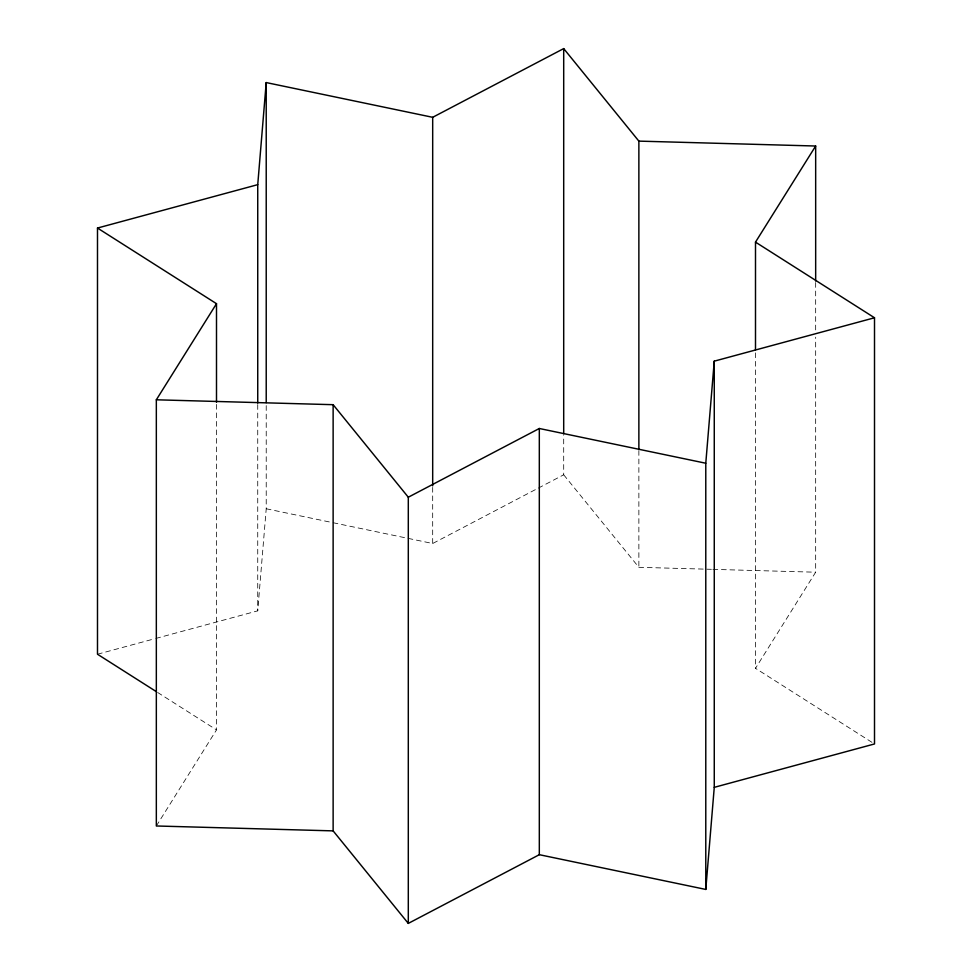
<?xml version="1.0" encoding="UTF-8"?>
<svg xmlns="http://www.w3.org/2000/svg" width="972" height="972" viewBox="0 0 972 972"><rect width="100%" height="100%" fill="white"/><g stroke="black" fill="none" stroke-linecap="round" stroke-linejoin="round"><path stroke-width="0.73" stroke-dasharray="4.86 3.65" d="M155.763 638.458L257.738 610.841L266.219 508.769L266.219 404.109M156.334 825.981L216.501 729.875L216.501 403.793M871.957 742.329L755.499 668.311L815.666 572.204L815.666 337.126M333.104 522.717L432.686 543.506L536.969 488.807M538.306 488.114L563.699 474.786L563.699 435.359M97.492 654.229L154.305 638.847M563.699 474.786L638.871 567.308L711.395 569.313M712.913 569.361L815.666 572.204M266.219 508.769L331.622 522.414M157.634 692.465L216.501 729.875M815.666 282.524L815.666 331.051M755.499 352.848L755.499 668.311M638.871 450.522L638.871 567.308M432.686 487.385L432.686 543.506M257.738 404.571L257.738 610.841"/><path stroke-width="1.46" d="M257.738 403.052L257.738 184.656L266.219 82.571L432.686 117.308L563.699 48.6L638.871 141.122L638.871 449.003M705.781 889.429L705.781 463.231L714.262 361.159L874.508 317.771L874.508 743.957L714.262 787.344L705.781 889.429L539.314 854.692L408.301 923.4L333.129 830.878L333.129 404.692L156.334 399.796L156.334 825.981L333.129 830.878M156.334 399.796L216.501 303.689L97.492 228.043L97.492 654.229L156.358 691.651M755.499 349.811L755.499 242.125L815.666 146.019L638.871 141.122M408.301 923.4L408.301 497.214L539.314 428.494L705.781 463.231M97.492 228.043L257.738 184.656M755.499 242.125L874.508 317.771M333.129 404.692L408.301 497.214M815.666 146.019L815.666 281.005M714.262 361.159L714.262 787.344M563.699 48.6L563.699 433.84M539.314 428.494L539.314 854.692M432.686 117.308L432.686 485.866M266.219 82.571L266.219 402.59M216.501 303.689L216.501 402.274"/></g></svg>
